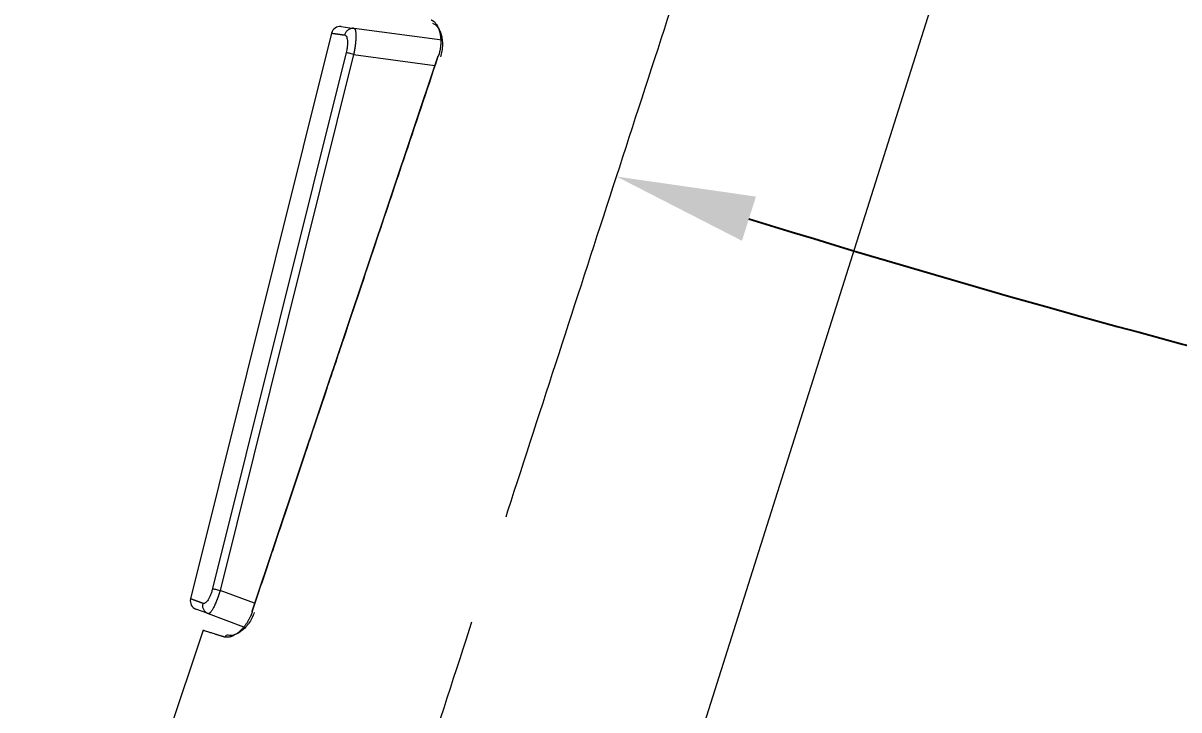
# Model space of a CAD drawing. Header units: millimetres. Extents: x 15183 to 15777, y -3358 to -2518.
# Drawn here: x 15446 to 15512.5, y -2788.3 to -2748.8 of the extents above; entities that cross this region are included whole.
import ezdxf

# ---------------------------------------------------------------- set-up
doc = ezdxf.new("R2010")
doc.units = ezdxf.units.MM
doc.linetypes.add('CENTERX2', pattern=[101.6, 63.5, -12.7, 12.7, -12.7])
doc.layers.add('CENTER', color=1, linetype='CENTERX2', lineweight=15)
doc.layers.add('DIM_', color=5, linetype='Continuous', lineweight=9)
doc.styles.get("Standard").update_dxf_attribs({"font": 'arial.ttf'})
doc.dimstyles.new('사본(2) STANDARD', dxfattribs={"dimscale": 0, "dimtxt": 4, "dimasz": 4, "dimexe": 1.25, "dimexo": 0.625, "dimgap": 1.5, "dimtad": 3, "dimtih": 1, "dimtoh": 1, "dimdec": 1, "dimzin": 9, "dimdsep": 46, "dimtxsty": 'Standard', "dimcen": 2.5, "dimclrd": 5, "dimclre": 5, "dimclrt": 5, "dimadec": 0, "dimazin": 0, "dimtfac": 1, "dimtdec": 1, "dimtmove": 0, "dimatfit": 3, "dimfxl": 1.25, "dimtfill": 1, "dimtolj": 1, "dimtzin": 0, "dimarcsym": 0})

# ---------------------------------------------------------------- blocks, each defined once
blk = doc.blocks.new('*D3')
at = {"layer": 'Defpoints', "color": 0, "transparency": 16777216}
for p in [(15499.23, -2698.977, 0), (15677.36, -2727.19, 0), (15544.69, -2774.914), (15389.532, -3036.59, 0), (15677.36, -3115.614, 0)]:
    blk.add_point(p, dxfattribs=at)
at = {"layer": 'DIM_', "color": 5, "lineweight": -2, "transparency": 16777216}
for start, end in [(252.718322, 260.183538), (261.814624, 269.281678)]:
    blk.add_arc((15677.36, -2150.747), 638.111, start, end, dxfattribs=at)
at = {"layer": 'DIM_', "color": 5, "transparency": 16777216}
for points in [[(15487.393, -2761.322), (15488.201, -2758.78), (15480.173, -2757.627)], [(15669.369, -2787.475), (15669.352, -2790.141), (15677.36, -2788.858)]]:
    blk.add_solid(points, dxfattribs=at)
at = {"layer": 'DIM_', "color": 5, "transparency": 16777216, "insert": (15577.538, -2781.002), "char_height": 8, "attachment_point": 5, "bg_fill": 3, "box_fill_scale": 1.1, "bg_fill_color": 256, "bg_fill_true_color": 13158600, "bg_fill_transparency": 0}
blk.add_mtext('\\A1;18°', dxfattribs=at)
blk = doc.blocks.new('*D10')
at = {"layer": 'Defpoints', "color": 0, "transparency": 16777216}
for p in [(15418.411, -2621.89), (15586.061, -2621.89), (15651.36, -3036.59, 0)]:
    blk.add_point(p, dxfattribs=at)
at = {"layer": 'DIM_', "color": 5, "lineweight": -2, "transparency": 16777216}
for p, q in [((15585.436, -2621.89), (15417.161, -2621.89)), ((15418.411, -2629.89), (15418.411, -2823.724)), ((15418.411, -3028.59), (15418.411, -2834.757)), ((15650.735, -3036.59), (15417.161, -3036.59))]:
    blk.add_line(p, q, dxfattribs=at)
at = {"layer": 'DIM_', "color": 5, "transparency": 16777216}
for points in [[(15417.077, -2629.89), (15419.744, -2629.89), (15418.411, -2621.89)], [(15417.077, -3028.59), (15419.744, -3028.59), (15418.411, -3036.59)]]:
    blk.add_solid(points, dxfattribs=at)
at = {"layer": 'DIM_', "color": 5, "transparency": 16777216, "insert": (15418.411, -2829.24), "char_height": 8, "attachment_point": 5, "bg_fill": 3, "box_fill_scale": 1.1, "bg_fill_color": 256, "bg_fill_true_color": 13158600, "bg_fill_transparency": 0}
blk.add_mtext('\\A1;414.7', dxfattribs=at)

msp = doc.modelspace()

# ---------------------------------------------------------------- linework, layer by layer
at = {"linetype": 'Continuous', "lineweight": 18}
for p, q in [((15475.277, -2820.578, 0), (15502.121, -2735.72, 0)), ((15463.767, -2749.379, 0), (15455.654, -2781.921, 0)), ((15464.32, -2749.004, 0), (15465.064, -2749.105, 0)), ((15470.141, -2749.791, 0), (15465.064, -2749.105, 0)), ((15469.813, -2750.933, 0), (15459.182, -2782.656, 0)), ((15469.893, -2750.694, 0), (15469.813, -2750.933, 0)), ((15456.67, -2782.772, 0), (15455.965, -2782.511, 0)), ((15456.67, -2782.772, 0), (15458.706, -2783.525, 0)), ((15456.375, -2783.724, 0), (15447.133, -2811.434, 0))]:
    msp.add_line(p, q, dxfattribs=at)
at = {"linetype": 'Continuous', "lineweight": 13}
for p, q in [((15464.61, -2750.498, 0), (15456.923, -2781.329, 0)), ((15465.041, -2750.605, 0), (15457.354, -2781.436, 0)), ((15465.041, -2750.605, 0), (15469.711, -2751.237, 0)), ((15459.344, -2782.172, 0), (15457.354, -2781.436, 0))]:
    msp.add_line(p, q, dxfattribs=at)
at = {"linetype": 'Continuous', "lineweight": 18}
for centre, start, end in [((15464.253, -2749.499, 0), 82.29668, 166.04587), ((15456.139, -2782.042, 0), 165.94525, 249.70332)]:
    msp.add_arc(centre, 0.5, start, end, dxfattribs=at)
msp.add_ellipse((15457.768, -2784.154, 0), major_axis=(-0.044, -0.143), ratio=0.909257, start_param=3.141631, end_param=4.696623, dxfattribs=at)
for points, knots in [([(15469.509, -2748.617, 0), (15469.513, -2748.619, 0), (15469.521, -2748.622, 0), (15469.533, -2748.628, 0), (15469.544, -2748.633, 0), (15469.555, -2748.639, 0), (15469.567, -2748.645, 0), (15469.578, -2748.651, 0), (15469.589, -2748.657, 0), (15469.6, -2748.664, 0), (15469.61, -2748.67, 0), (15469.621, -2748.677, 0), (15469.631, -2748.685, 0), (15469.642, -2748.692, 0), (15469.652, -2748.7, 0), (15469.662, -2748.708, 0), (15469.672, -2748.716, 0), (15469.695, -2748.736, 0), (15469.731, -2748.77, 0), (15469.778, -2748.826, 0), (15469.817, -2748.883, 0), (15469.85, -2748.939, 0), (15469.878, -2748.992, 0), (15469.905, -2749.048, 0), (15469.929, -2749.107, 0), (15469.952, -2749.17, 0), (15469.973, -2749.235, 0), (15469.992, -2749.303, 0), (15470.009, -2749.374, 0), (15470.023, -2749.45, 0), (15470.035, -2749.529, 0), (15470.045, -2749.611, 0), (15470.052, -2749.695, 0), (15470.057, -2749.78, 0), (15470.058, -2749.865, 0), (15470.056, -2749.951, 0), (15470.052, -2750.037, 0), (15470.044, -2750.122, 0), (15470.034, -2750.206, 0), (15470.021, -2750.291, 0), (15470.008, -2750.36, 0), (15469.997, -2750.413, 0), (15469.989, -2750.45, 0), (15469.98, -2750.487, 0), (15469.971, -2750.524, 0), (15469.961, -2750.56, 0), (15469.951, -2750.597, 0), (15469.94, -2750.633, 0), (15469.928, -2750.669, 0), (15469.92, -2750.693, 0), (15469.916, -2750.705, 0)], [0, 0, 0, 0, 0.009579, 0.019082, 0.028508, 0.037859, 0.047136, 0.056339, 0.065469, 0.074526, 0.083513, 0.092429, 0.101275, 0.110053, 0.118763, 0.127407, 0.135984, 0.144497, 0.188947, 0.233115, 0.277171, 0.308344, 0.339585, 0.370948, 0.402486, 0.433907, 0.464975, 0.495756, 0.526319, 0.558512, 0.590565, 0.622552, 0.654546, 0.68574, 0.716441, 0.746739, 0.776726, 0.80528, 0.833665, 0.861965, 0.890262, 0.902624, 0.914926, 0.927174, 0.939377, 0.951544, 0.963681, 0.975797, 0.987901, 1, 1, 1, 1]), ([(15469.589, -2748.802, 0), (15469.641, -2748.82, 0), (15469.691, -2748.848, 0), (15469.786, -2748.923, 0), (15469.832, -2748.97, 0), (15469.916, -2749.081, 0), (15469.955, -2749.145, 0), (15470.024, -2749.289, 0), (15470.054, -2749.369, 0), (15470.092, -2749.501, 0), (15470.103, -2749.546, 0), (15470.122, -2749.64, 0), (15470.131, -2749.689, 0), (15470.15, -2749.84, 0), (15470.156, -2749.947, 0), (15470.151, -2750.168, 0), (15470.14, -2750.283, 0), (15470.1, -2750.514, 0), (15470.07, -2750.631, 0), (15470.032, -2750.744, 0)], [0, 0, 0, 0, 0.125, 0.125, 0.25, 0.25, 0.375, 0.375, 0.5, 0.5, 0.5625, 0.5625, 0.625, 0.625, 0.75, 0.75, 0.875, 0.875, 1, 1, 1, 1]), ([(15464.53, -2749.484, 0), (15464.545, -2749.486, 0), (15464.578, -2749.499, 0), (15464.624, -2749.554, 0), (15464.661, -2749.656, 0), (15464.684, -2749.793, 0), (15464.689, -2749.958, 0), (15464.677, -2750.143, 0), (15464.649, -2750.327, 0), (15464.623, -2750.446, 0), (15464.61, -2750.498, 0)], [0, 0, 0, 0, 0.096644, 0.236134, 0.373499, 0.508263, 0.640465, 0.770707, 0.900113, 1, 1, 1, 1]), ([(15465.064, -2749.105, 0), (15465.066, -2749.105, 0), (15465.068, -2749.105, 0), (15465.071, -2749.106, 0), (15465.074, -2749.107, 0), (15465.078, -2749.108, 0), (15465.081, -2749.11, 0), (15465.084, -2749.112, 0), (15465.087, -2749.114, 0), (15465.09, -2749.116, 0), (15465.092, -2749.118, 0), (15465.095, -2749.121, 0), (15465.098, -2749.124, 0), (15465.1, -2749.127, 0), (15465.103, -2749.13, 0), (15465.106, -2749.134, 0), (15465.108, -2749.137, 0), (15465.11, -2749.141, 0), (15465.113, -2749.145, 0), (15465.115, -2749.149, 0), (15465.117, -2749.153, 0), (15465.119, -2749.157, 0), (15465.121, -2749.161, 0), (15465.123, -2749.166, 0), (15465.125, -2749.17, 0), (15465.127, -2749.175, 0), (15465.129, -2749.18, 0), (15465.13, -2749.185, 0), (15465.132, -2749.19, 0), (15465.134, -2749.195, 0), (15465.135, -2749.2, 0), (15465.137, -2749.205, 0), (15465.138, -2749.21, 0), (15465.14, -2749.216, 0), (15465.141, -2749.221, 0), (15465.142, -2749.226, 0), (15465.143, -2749.23, 0), (15465.144, -2749.232, 0), (15465.144, -2749.232, 0)], [0, 0, 0, 0, 0.034028, 0.067734, 0.10112, 0.134184, 0.166927, 0.199349, 0.231449, 0.263229, 0.294687, 0.325824, 0.356641, 0.387136, 0.41731, 0.447163, 0.476694, 0.505905, 0.534795, 0.563364, 0.591612, 0.619539, 0.647145, 0.67443, 0.701395, 0.728038, 0.754361, 0.780363, 0.806044, 0.831404, 0.856444, 0.881163, 0.905561, 0.929639, 0.953396, 0.976833, 0.999949, 1, 1, 1, 1]), ([(15456.923, -2781.329, 0), (15456.912, -2781.374, 0), (15456.881, -2781.485, 0), (15456.823, -2781.656, 0), (15456.747, -2781.828, 0), (15456.665, -2781.974, 0), (15456.581, -2782.087, 0), (15456.499, -2782.163, 0), (15456.43, -2782.195, 0), (15456.392, -2782.192, 0), (15456.377, -2782.187, 0)], [0, 0, 0, 0, 0.087523, 0.216966, 0.347127, 0.479166, 0.613735, 0.750926, 0.890308, 1, 1, 1, 1]), ([(15456.801, -2782.696, 0), (15456.801, -2782.696, 0), (15456.798, -2782.699, 0), (15456.793, -2782.704, 0), (15456.786, -2782.712, 0), (15456.779, -2782.72, 0), (15456.771, -2782.727, 0), (15456.764, -2782.734, 0), (15456.756, -2782.741, 0), (15456.749, -2782.747, 0), (15456.741, -2782.753, 0), (15456.734, -2782.758, 0), (15456.726, -2782.763, 0), (15456.719, -2782.767, 0), (15456.711, -2782.77, 0), (15456.704, -2782.772, 0), (15456.697, -2782.774, 0), (15456.69, -2782.775, 0), (15456.683, -2782.775, 0), (15456.677, -2782.774, 0), (15456.672, -2782.773, 0), (15456.67, -2782.772, 0)], [0, 0, 0, 0, 0.000007, 0.045148, 0.091513, 0.139102, 0.187916, 0.237955, 0.289219, 0.341708, 0.395423, 0.450363, 0.506529, 0.563921, 0.622539, 0.682383, 0.743453, 0.80575, 0.869273, 0.934023, 1, 1, 1, 1]), ([(15459.207, -2782.659, 0), (15459.205, -2782.666, 0), (15459.201, -2782.678, 0), (15459.194, -2782.697, 0), (15459.188, -2782.715, 0), (15459.181, -2782.733, 0), (15459.174, -2782.752, 0), (15459.167, -2782.77, 0), (15459.16, -2782.789, 0), (15459.153, -2782.807, 0), (15459.145, -2782.825, 0), (15459.138, -2782.844, 0), (15459.13, -2782.862, 0), (15459.122, -2782.88, 0), (15459.114, -2782.899, 0), (15459.106, -2782.917, 0), (15459.098, -2782.935, 0), (15459.081, -2782.972, 0), (15459.054, -2783.028, 0), (15459.016, -2783.1, 0), (15458.977, -2783.172, 0), (15458.92, -2783.268, 0), (15458.842, -2783.385, 0), (15458.743, -2783.517, 0), (15458.637, -2783.638, 0), (15458.539, -2783.738, 0), (15458.45, -2783.818, 0), (15458.371, -2783.882, 0), (15458.277, -2783.949, 0), (15458.17, -2784.015, 0), (15458.071, -2784.062, 0), (15457.994, -2784.091, 0), (15457.937, -2784.108, 0), (15457.882, -2784.12, 0), (15457.839, -2784.126, 0), (15457.808, -2784.129, 0), (15457.787, -2784.13, 0), (15457.767, -2784.13, 0), (15457.747, -2784.13, 0), (15457.728, -2784.129, 0), (15457.709, -2784.127, 0), (15457.691, -2784.124, 0), (15457.673, -2784.121, 0), (15457.655, -2784.117, 0), (15457.644, -2784.114, 0), (15457.638, -2784.112, 0)], [0, 0, 0, 0, 0.006253, 0.012512, 0.01878, 0.025055, 0.031341, 0.037638, 0.043946, 0.050267, 0.056602, 0.062952, 0.069318, 0.0757, 0.082101, 0.08852, 0.09496, 0.10142, 0.128191, 0.155044, 0.18205, 0.209281, 0.267834, 0.326794, 0.386777, 0.448366, 0.492218, 0.536399, 0.581089, 0.650259, 0.720057, 0.755278, 0.790478, 0.825733, 0.861123, 0.875552, 0.889849, 0.904018, 0.918063, 0.931989, 0.9458, 0.959502, 0.973099, 0.986597, 1, 1, 1, 1]), ([(15459.323, -2782.699, 0), (15459.285, -2782.812, 0), (15459.238, -2782.923, 0), (15459.132, -2783.133, 0), (15459.072, -2783.231, 0), (15458.975, -2783.367, 0), (15458.942, -2783.41, 0), (15458.875, -2783.493, 0), (15458.84, -2783.532, 0), (15458.735, -2783.643, 0), (15458.663, -2783.708, 0), (15458.519, -2783.82, 0), (15458.447, -2783.868, 0), (15458.306, -2783.945, 0), (15458.237, -2783.975, 0), (15458.104, -2784.016, 0), (15458.04, -2784.028, 0), (15457.92, -2784.033, 0), (15457.863, -2784.027, 0), (15457.812, -2784.011, 0)], [0, 0, 0, 0, 0.125, 0.125, 0.25, 0.25, 0.3125, 0.3125, 0.375, 0.375, 0.5, 0.5, 0.625, 0.625, 0.75, 0.75, 0.875, 0.875, 1, 1, 1, 1]), ([(15456.375, -2783.724, 0), (15456.375, -2783.724, 0), (15456.388, -2783.728, 0), (15456.448, -2783.747, 0), (15456.548, -2783.777, 0), (15456.657, -2783.811, 0), (15456.756, -2783.841, 0), (15456.836, -2783.865, 0), (15456.947, -2783.9, 0), (15457.058, -2783.934, 0), (15457.153, -2783.963, 0), (15457.216, -2783.982, 0), (15457.277, -2784.001, 0), (15457.337, -2784.02, 0), (15457.394, -2784.037, 0), (15457.449, -2784.054, 0), (15457.501, -2784.07, 0), (15457.55, -2784.085, 0), (15457.595, -2784.099, 0), (15457.624, -2784.108, 0), (15457.638, -2784.112, 0)], [0, 0, 0, 0, 0.124695, 0.249732, 0.374768, 0.499803, 0.54184, 0.597535, 0.666887, 0.749897, 0.783017, 0.814335, 0.843851, 0.871564, 0.897476, 0.921585, 0.943892, 0.964397, 0.983099, 1, 1, 1, 1])]:
    msp.add_open_spline(points, degree=3, knots=knots, dxfattribs=at)
at = {"linetype": 'Continuous', "lineweight": 13}
for points, knots in [([(15463.767, -2749.379, 0), (15463.767, -2749.379, 0), (15463.767, -2749.379, 0), (15463.768, -2749.379, 0), (15463.768, -2749.379, 0), (15463.769, -2749.379, 0), (15463.77, -2749.379, 0), (15463.771, -2749.379, 0), (15463.772, -2749.379, 0), (15463.774, -2749.379, 0), (15463.776, -2749.38, 0), (15463.778, -2749.38, 0), (15463.78, -2749.38, 0), (15463.783, -2749.381, 0), (15463.786, -2749.381, 0), (15463.789, -2749.381, 0), (15463.792, -2749.382, 0), (15463.796, -2749.382, 0), (15463.8, -2749.383, 0), (15463.804, -2749.383, 0), (15463.808, -2749.384, 0), (15463.812, -2749.385, 0), (15463.817, -2749.385, 0), (15463.822, -2749.386, 0), (15463.827, -2749.387, 0), (15463.833, -2749.388, 0), (15463.838, -2749.388, 0), (15463.844, -2749.389, 0), (15463.85, -2749.39, 0), (15463.857, -2749.391, 0), (15463.864, -2749.392, 0), (15463.87, -2749.393, 0), (15463.877, -2749.394, 0), (15463.885, -2749.395, 0), (15463.892, -2749.396, 0), (15463.9, -2749.397, 0), (15463.908, -2749.398, 0), (15463.916, -2749.399, 0), (15463.925, -2749.4, 0), (15463.934, -2749.401, 0), (15463.943, -2749.403, 0), (15463.952, -2749.404, 0), (15463.961, -2749.405, 0), (15463.971, -2749.407, 0), (15463.981, -2749.408, 0), (15463.991, -2749.409, 0), (15464.002, -2749.411, 0), (15464.012, -2749.412, 0), (15464.023, -2749.414, 0), (15464.034, -2749.415, 0), (15464.045, -2749.417, 0), (15464.057, -2749.418, 0), (15464.069, -2749.42, 0), (15464.081, -2749.422, 0), (15464.093, -2749.423, 0), (15464.106, -2749.425, 0), (15464.118, -2749.427, 0), (15464.131, -2749.429, 0), (15464.144, -2749.43, 0), (15464.158, -2749.432, 0), (15464.172, -2749.434, 0), (15464.185, -2749.436, 0), (15464.2, -2749.438, 0), (15464.214, -2749.44, 0), (15464.228, -2749.442, 0), (15464.243, -2749.444, 0), (15464.258, -2749.446, 0), (15464.274, -2749.448, 0), (15464.289, -2749.45, 0), (15464.305, -2749.453, 0), (15464.321, -2749.455, 0), (15464.337, -2749.457, 0), (15464.353, -2749.459, 0), (15464.37, -2749.462, 0), (15464.387, -2749.464, 0), (15464.404, -2749.466, 0), (15464.421, -2749.469, 0), (15464.439, -2749.471, 0), (15464.457, -2749.473, 0), (15464.475, -2749.476, 0), (15464.493, -2749.478, 0), (15464.512, -2749.481, 0), (15464.524, -2749.483, 0), (15464.53, -2749.484, 0)], [0, 0, 0, 0, 0.005878, 0.018305, 0.030731, 0.043158, 0.055584, 0.068011, 0.080437, 0.092864, 0.10529, 0.117717, 0.130143, 0.14257, 0.154996, 0.167423, 0.179849, 0.192276, 0.204702, 0.217129, 0.229555, 0.241982, 0.254408, 0.266835, 0.279261, 0.291688, 0.304114, 0.316541, 0.328967, 0.341394, 0.35382, 0.366247, 0.378673, 0.3911, 0.403526, 0.415953, 0.428379, 0.440806, 0.453232, 0.465659, 0.478085, 0.490512, 0.502938, 0.515365, 0.527791, 0.540218, 0.552644, 0.565071, 0.577497, 0.589924, 0.60235, 0.614777, 0.627203, 0.63963, 0.652056, 0.664483, 0.67691, 0.689336, 0.701763, 0.714189, 0.726616, 0.739042, 0.751469, 0.763895, 0.776322, 0.788748, 0.801175, 0.813601, 0.826028, 0.838455, 0.850881, 0.863308, 0.875734, 0.888161, 0.900587, 0.913014, 0.925441, 0.937867, 0.950294, 0.96272, 0.975147, 0.987573, 1, 1, 1, 1]), ([(15465.064, -2749.105, 0), (15465.038, -2749.101, 0), (15465.01, -2749.1, 0), (15464.953, -2749.102, 0), (15464.924, -2749.106, 0), (15464.866, -2749.12, 0), (15464.837, -2749.129, 0), (15464.781, -2749.155, 0), (15464.754, -2749.17, 0), (15464.703, -2749.207, 0), (15464.679, -2749.227, 0), (15464.636, -2749.272, 0), (15464.617, -2749.297, 0), (15464.583, -2749.348, 0), (15464.569, -2749.375, 0), (15464.546, -2749.429, 0), (15464.537, -2749.457, 0), (15464.53, -2749.484, 0)], [0, 0, 0, 0, 0.125, 0.125, 0.25, 0.25, 0.375, 0.375, 0.5, 0.5, 0.625, 0.625, 0.75, 0.75, 0.875, 0.875, 1, 1, 1, 1]), ([(15465.144, -2749.232, 0), (15465.149, -2749.253, 0), (15465.157, -2749.299, 0), (15465.165, -2749.38, 0), (15465.169, -2749.469, 0), (15465.17, -2749.568, 0), (15465.167, -2749.677, 0), (15465.16, -2749.796, 0), (15465.149, -2749.921, 0), (15465.139, -2750.019, 0), (15465.13, -2750.086, 0), (15465.125, -2750.122, 0), (15465.12, -2750.158, 0), (15465.115, -2750.194, 0), (15465.109, -2750.231, 0), (15465.104, -2750.268, 0), (15465.098, -2750.305, 0), (15465.091, -2750.342, 0), (15465.085, -2750.379, 0), (15465.078, -2750.417, 0), (15465.071, -2750.455, 0), (15465.064, -2750.492, 0), (15465.057, -2750.53, 0), (15465.049, -2750.568, 0), (15465.044, -2750.593, 0), (15465.041, -2750.605, 0)], [0, 0, 0, 0, 0.090846, 0.177835, 0.260971, 0.340279, 0.426027, 0.509969, 0.592153, 0.672626, 0.694479, 0.716323, 0.738159, 0.759989, 0.781814, 0.803634, 0.825451, 0.847265, 0.869079, 0.890893, 0.912707, 0.934524, 0.956345, 0.97817, 1, 1, 1, 1]), ([(15459.207, -2782.659, 0), (15459.464, -2781.891, 0), (15460.043, -2780.164, 0), (15461.031, -2777.216, 0), (15461.931, -2774.531, 0), (15462.761, -2772.054, 0), (15463.534, -2769.749, 0), (15464.74, -2766.151, 0), (15466.236, -2761.686, 0), (15468.045, -2756.287, 0), (15469.252, -2752.688, 0), (15469.916, -2750.705, 0)], [0, 0, 0, 0, 0.07215, 0.162134, 0.276716, 0.3243, 0.394628, 0.493172, 0.662079, 0.813822, 1, 1, 1, 1]), ([(15465.041, -2750.605, 0), (15464.993, -2750.593, 0), (15464.946, -2750.582, 0), (15464.856, -2750.559, 0), (15464.814, -2750.549, 0), (15464.738, -2750.53, 0), (15464.704, -2750.521, 0), (15464.648, -2750.507, 0), (15464.626, -2750.502, 0), (15464.61, -2750.498, 0)], [0, 0, 0, 0, 0.25, 0.25, 0.5, 0.5, 0.75, 0.75, 1, 1, 1, 1]), ([(15457.354, -2781.436, 0), (15457.352, -2781.442, 0), (15457.349, -2781.454, 0), (15457.344, -2781.472, 0), (15457.338, -2781.49, 0), (15457.333, -2781.508, 0), (15457.327, -2781.526, 0), (15457.322, -2781.544, 0), (15457.316, -2781.562, 0), (15457.311, -2781.58, 0), (15457.305, -2781.598, 0), (15457.3, -2781.616, 0), (15457.294, -2781.634, 0), (15457.288, -2781.651, 0), (15457.283, -2781.669, 0), (15457.277, -2781.687, 0), (15457.271, -2781.704, 0), (15457.265, -2781.722, 0), (15457.259, -2781.739, 0), (15457.253, -2781.756, 0), (15457.247, -2781.774, 0), (15457.241, -2781.791, 0), (15457.235, -2781.808, 0), (15457.229, -2781.825, 0), (15457.223, -2781.842, 0), (15457.217, -2781.859, 0), (15457.211, -2781.876, 0), (15457.205, -2781.893, 0), (15457.199, -2781.91, 0), (15457.193, -2781.926, 0), (15457.186, -2781.943, 0), (15457.18, -2781.959, 0), (15457.16, -2782.011, 0), (15457.127, -2782.096, 0), (15457.078, -2782.21, 0), (15457.029, -2782.317, 0), (15456.98, -2782.414, 0), (15456.934, -2782.5, 0), (15456.888, -2782.576, 0), (15456.843, -2782.643, 0), (15456.815, -2782.68, 0), (15456.801, -2782.696, 0)], [0, 0, 0, 0, 0.010691, 0.021382, 0.032072, 0.042761, 0.053449, 0.064137, 0.074825, 0.085513, 0.096201, 0.106889, 0.117578, 0.128266, 0.138956, 0.149646, 0.160337, 0.171028, 0.181721, 0.192415, 0.20311, 0.213807, 0.224505, 0.235205, 0.245907, 0.256611, 0.267316, 0.278024, 0.288735, 0.299448, 0.310163, 0.320881, 0.331602, 0.411638, 0.493378, 0.576871, 0.662162, 0.740904, 0.823443, 0.909802, 1, 1, 1, 1]), ([(15456.923, -2781.329, 0), (15456.939, -2781.333, 0), (15456.961, -2781.338, 0), (15457.017, -2781.352, 0), (15457.051, -2781.36, 0), (15457.127, -2781.379, 0), (15457.169, -2781.39, 0), (15457.259, -2781.412, 0), (15457.306, -2781.424, 0), (15457.354, -2781.436, 0)], [0, 0, 0, 0, 0.25, 0.25, 0.5, 0.5, 0.75, 0.75, 1, 1, 1, 1]), ([(15456.377, -2782.187, 0), (15456.371, -2782.185, 0), (15456.359, -2782.18, 0), (15456.341, -2782.174, 0), (15456.324, -2782.167, 0), (15456.307, -2782.161, 0), (15456.29, -2782.155, 0), (15456.273, -2782.149, 0), (15456.257, -2782.143, 0), (15456.241, -2782.137, 0), (15456.225, -2782.131, 0), (15456.209, -2782.125, 0), (15456.193, -2782.119, 0), (15456.178, -2782.114, 0), (15456.163, -2782.108, 0), (15456.148, -2782.103, 0), (15456.133, -2782.097, 0), (15456.119, -2782.092, 0), (15456.105, -2782.087, 0), (15456.09, -2782.082, 0), (15456.077, -2782.077, 0), (15456.063, -2782.072, 0), (15456.05, -2782.067, 0), (15456.037, -2782.062, 0), (15456.024, -2782.057, 0), (15456.011, -2782.052, 0), (15455.998, -2782.048, 0), (15455.986, -2782.043, 0), (15455.974, -2782.039, 0), (15455.962, -2782.035, 0), (15455.951, -2782.03, 0), (15455.939, -2782.026, 0), (15455.928, -2782.022, 0), (15455.917, -2782.018, 0), (15455.906, -2782.014, 0), (15455.896, -2782.01, 0), (15455.886, -2782.006, 0), (15455.875, -2782.003, 0), (15455.866, -2781.999, 0), (15455.856, -2781.996, 0), (15455.847, -2781.992, 0), (15455.837, -2781.989, 0), (15455.828, -2781.986, 0), (15455.82, -2781.982, 0), (15455.811, -2781.979, 0), (15455.803, -2781.976, 0), (15455.795, -2781.973, 0), (15455.787, -2781.97, 0), (15455.779, -2781.967, 0), (15455.772, -2781.965, 0), (15455.765, -2781.962, 0), (15455.758, -2781.96, 0), (15455.751, -2781.957, 0), (15455.745, -2781.955, 0), (15455.738, -2781.952, 0), (15455.732, -2781.95, 0), (15455.726, -2781.948, 0), (15455.721, -2781.946, 0), (15455.715, -2781.944, 0), (15455.71, -2781.942, 0), (15455.705, -2781.94, 0), (15455.701, -2781.939, 0), (15455.696, -2781.937, 0), (15455.692, -2781.935, 0), (15455.688, -2781.934, 0), (15455.684, -2781.933, 0), (15455.68, -2781.931, 0), (15455.677, -2781.93, 0), (15455.674, -2781.929, 0), (15455.671, -2781.928, 0), (15455.668, -2781.927, 0), (15455.666, -2781.926, 0), (15455.664, -2781.925, 0), (15455.662, -2781.924, 0), (15455.66, -2781.924, 0), (15455.658, -2781.923, 0), (15455.657, -2781.923, 0), (15455.656, -2781.922, 0), (15455.655, -2781.922, 0), (15455.654, -2781.922, 0), (15455.654, -2781.921, 0), (15455.654, -2781.921, 0), (15455.654, -2781.921, 0), (15455.654, -2781.921, 0)], [0, 0, 0, 0, 0.012422, 0.024844, 0.037266, 0.049688, 0.062109, 0.074531, 0.086953, 0.099375, 0.111797, 0.124219, 0.136641, 0.149062, 0.161484, 0.173906, 0.186328, 0.19875, 0.211172, 0.223593, 0.236015, 0.248437, 0.260859, 0.273281, 0.285702, 0.298124, 0.310546, 0.322968, 0.33539, 0.347811, 0.360233, 0.372655, 0.385077, 0.397499, 0.40992, 0.422342, 0.434764, 0.447186, 0.459607, 0.472029, 0.484451, 0.496873, 0.509294, 0.521716, 0.534138, 0.54656, 0.558981, 0.571403, 0.583825, 0.596247, 0.608668, 0.62109, 0.633512, 0.645934, 0.658355, 0.670777, 0.683199, 0.69562, 0.708042, 0.720464, 0.732886, 0.745307, 0.757729, 0.770151, 0.782572, 0.794994, 0.807416, 0.819837, 0.832259, 0.844681, 0.857103, 0.869524, 0.881946, 0.894368, 0.906789, 0.919211, 0.931633, 0.944054, 0.956476, 0.968898, 0.981319, 0.993741, 1, 1, 1, 1]), ([(15456.67, -2782.772, 0), (15456.615, -2782.752, 0), (15456.564, -2782.721, 0), (15456.476, -2782.642, 0), (15456.44, -2782.594, 0), (15456.386, -2782.487, 0), (15456.369, -2782.428, 0), (15456.357, -2782.308, 0), (15456.361, -2782.246, 0), (15456.377, -2782.187, 0)], [0, 0, 0, 0, 0.25, 0.25, 0.5, 0.5, 0.75, 0.75, 1, 1, 1, 1])]:
    msp.add_open_spline(points, degree=3, knots=knots, dxfattribs=at)

# ---------------------------------------------------------------- next in the draw order: dimensions: what is measured, and where the dimension line sits
at = {"layer": 'DIM_'}
dim = msp.add_angular_dim_2l(base=(15544.69, -2774.914), line1=((15677.36, -2727.19, 0), (15677.36, -3115.614, 0)), line2=((15499.23, -2698.977, 0), (15389.532, -3036.59, 0)), dimstyle='사본(2) STANDARD', override={"dimscale": 1, "dimtxt": 8, "dimasz": 8, "dimtad": 0}, dxfattribs=at)
dim.commit()
dim.dimension.update_dxf_attribs({"geometry": '*D3', "text_midpoint": (15577.538, -2781.002)})

# ---------------------------------------------------------------- next in the draw order: linework, layer by layer
at = {"layer": 'CENTER', "ltscale": 0.5}
msp.add_rational_spline([(15458.114, -2825.517, 0), (15478.672, -2762.247, 0), (15499.23, -2698.977), (15523.326, -2624.816), (15600.343, -2637.014), (15677.36, -2649.213), (15677.36, -2727.19)], [1, 1, 1, 0.7604059656, 1, 0.7604059656, 1], degree=2, knots=[0, 0, 0, 1, 1, 2.413717, 2.413717, 3.827433, 3.827433, 3.827433], dxfattribs=at)

# ---------------------------------------------------------------- next in the draw order: dimensions: what is measured, and where the dimension line sits
at = {"layer": 'DIM_'}
dim = msp.add_linear_dim(base=(15418.411, -2621.89), p1=(15651.36, -3036.59, 0), p2=(15586.061, -2621.89), angle=90, dimstyle='사본(2) STANDARD', override={"dimscale": 1, "dimtxt": 8, "dimasz": 8, "dimtad": 0}, dxfattribs=at)
dim.commit()
dim.dimension.update_dxf_attribs({"geometry": '*D10', "text_midpoint": (15418.411, -2829.24)})

doc.saveas('drawing.dxf')
